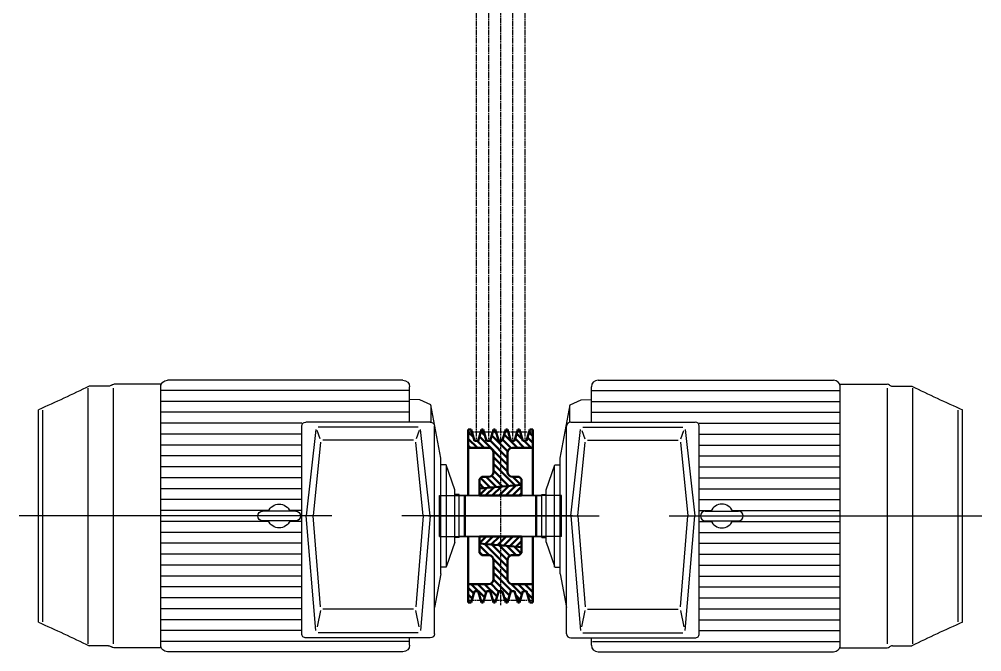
# Model space of a CAD drawing. Extents: x -8218 to 9423, y -5342 to 1221.
# Drawn here: x -7025 to -4996, y -4994 to -3661 of the extents above; entities that cross this region are included whole.
import ezdxf

# ---------------------------------------------------------------- set-up
doc = ezdxf.new("R2010")
doc.units = 0
doc.linetypes.add('AM_ISO08W050', pattern=[18, 12, -1.5, 3, -1.5])
for name, color, linetype, lineweight in [('AM_0', 7, 'CONTINUOUS', 50), ('AM_7', 4, 'AM_ISO08W050', 25), ('AM_8', 1, 'CONTINUOUS', 25)]:
    doc.layers.add(name, color=color, linetype=linetype, lineweight=lineweight)

# ---------------------------------------------------------------- blocks, each defined once
blk = doc.blocks.new('AUDIT_I_081028133156-1146')
at = {"layer": 'AM_0', "color": 0}
for p, q in [((-6027.931, -4664.672), (-6008.603, -4645.344)), ((-6013.789, -4664.672), (-5993.069, -4643.953)), ((-5999.647, -4664.672), (-5977.537, -4642.562)), ((-5985.505, -4664.672), (-5966.202, -4645.37)), ((-6055.202, -4663.659), (-6039.669, -4648.126)), ((-6042.073, -4664.672), (-6024.136, -4646.735)), ((-5971.363, -4664.672), (-5966.202, -4659.512))]:
    blk.add_line(p, q, dxfattribs=at)
blk = doc.blocks.new('AUDIT_I_081028133156-1147')
at = {"layer": 'AM_0', "color": 0}
for p, q in [((-6055.202, -4764.54), (-6041.06, -4750.397)), ((-6043.152, -4766.632), (-6026.918, -4750.397)), ((-6030.172, -4767.794), (-6012.776, -4750.397)), ((-6017.193, -4768.957), (-5998.634, -4750.397)), ((-6004.213, -4770.119), (-5984.491, -4750.397)), ((-5991.233, -4771.281), (-5970.349, -4750.397)), ((-5978.253, -4772.444), (-5966.202, -4760.393))]:
    blk.add_line(p, q, dxfattribs=at)
blk = doc.blocks.new('AUDIT_I_081028133156-1148')
at = {"layer": 'AM_0', "color": 0}
for p, q in [((-6078.702, -4530.656), (-6067.672, -4541.686)), ((-6055.216, -4540), (-5995.702, -4599.514)), ((-6051.905, -4529.169), (-6043.398, -4537.676)), ((-6029.064, -4537.868), (-5995.385, -4571.547)), ((-6025.753, -4527.037), (-6019.125, -4533.665)), ((-6002.913, -4535.735), (-5974.613, -4564.035)), ((-5999.271, -4525.235), (-5994.851, -4529.655)), ((-5976.76, -4533.603), (-5964.349, -4546.014)), ((-5970.986, -4525.235), (-5970.577, -4525.645)), ((-5953.92, -4542.302), (-5942.702, -4553.52)), ((-5950.608, -4531.471), (-5942.702, -4539.377)), ((-6078.702, -4544.798), (-6059.466, -4564.035)), ((-6078.702, -4558.94), (-6073.608, -4564.035)), ((-6060.124, -4549.235), (-6045.323, -4564.035)), ((-6032.375, -4548.699), (-5995.702, -4585.372)), ((-6006.224, -4546.566), (-5988.384, -4564.406)), ((-5980.072, -4544.434), (-5960.471, -4564.035)), ((-5961.128, -4549.235), (-5946.329, -4564.035)), ((-6025.702, -4583.656), (-5995.702, -4613.656)), ((-6025.702, -4597.798), (-5980.659, -4642.842)), ((-6040.944, -4624.983), (-6019.598, -4646.329)), ((-6029.205, -4622.581), (-6006.619, -4645.167)), ((-6025.702, -4611.94), (-5993.639, -4644.004)), ((-5984.375, -4624.983), (-5967.679, -4641.679)), ((-6055.202, -4639.009), (-6045.558, -4648.653)), ((-6052.644, -4627.425), (-6032.578, -4647.491))]:
    blk.add_line(p, q, dxfattribs=at)
blk = doc.blocks.new('AUDIT_I_081028133156-1149')
at = {"layer": 'AM_0', "color": 0}
for p, q in [((-6043.868, -4766.568), (-5995.702, -4814.733)), ((-6055.202, -4769.376), (-6034.403, -4790.175)), ((-6055.202, -4783.518), (-6048.633, -4790.087)), ((-6028.334, -4767.959), (-5995.702, -4800.591)), ((-6012.802, -4769.35), (-5990.713, -4791.438)), ((-5997.269, -4770.741), (-5977.922, -4790.087)), ((-5981.735, -4772.132), (-5967.491, -4786.376)), ((-6025.788, -4798.79), (-5995.702, -4828.875)), ((-6025.702, -4813.018), (-5995.442, -4843.277)), ((-6025.702, -4827.16), (-5987.027, -4865.835)), ((-6025.709, -4841.295), (-5991.746, -4875.259)), ((-6078.702, -4859.013), (-6066.89, -4870.825)), ((-6072.538, -4851.035), (-6044.049, -4879.523)), ((-6058.396, -4851.035), (-6040.738, -4868.692)), ((-6044.253, -4851.035), (-6017.897, -4877.391)), ((-6031.192, -4849.955), (-6014.586, -4866.56)), ((-5987.943, -4850.777), (-5965.594, -4873.126)), ((-5973.543, -4851.035), (-5958.743, -4865.835)), ((-5959.401, -4851.035), (-5942.702, -4867.733)), ((-5945.259, -4851.035), (-5942.702, -4853.591)), ((-6078.702, -4873.155), (-6070.202, -4881.656)), ((-6078.702, -4887.297), (-6076.164, -4889.835)), ((-6051.945, -4885.77), (-6047.88, -4889.835)), ((-6027.671, -4881.76), (-6021.209, -4888.222)), ((-6003.397, -4877.75), (-5995.057, -4886.089)), ((-5979.123, -4873.739), (-5968.905, -4883.957)), ((-5954.849, -4869.729), (-5942.702, -4881.876))]:
    blk.add_line(p, q, dxfattribs=at)

msp = doc.modelspace()

# ---------------------------------------------------------------- linework, layer by layer
at = {"layer": 'AM_0'}
for p, q in [((-6072.702, -4525.235), (-6078.702, -4525.235)), ((-6078.702, -4525.235), (-6078.702, -4664.672)), ((-6072.702, -4525.235), (-6065.365, -4549.235)), ((-6050.702, -4525.235), (-6058.04, -4549.235)), ((-6050.702, -4525.235), (-6047.202, -4525.235)), ((-6047.202, -4525.235), (-6039.865, -4549.235)), ((-6025.202, -4525.235), (-6032.54, -4549.235)), ((-6025.202, -4525.235), (-6021.702, -4525.235)), ((-6021.702, -4525.235), (-6014.365, -4549.235)), ((-5999.702, -4525.235), (-6007.04, -4549.235)), ((-5999.702, -4525.235), (-5996.202, -4525.235)), ((-5996.202, -4525.235), (-5988.865, -4549.235)), ((-5974.202, -4525.235), (-5981.54, -4549.235)), ((-5974.202, -4525.235), (-5970.702, -4525.235)), ((-5970.702, -4525.235), (-5963.365, -4549.235)), ((-5948.702, -4525.235), (-5956.04, -4549.235)), ((-5948.702, -4525.235), (-5942.702, -4525.235)), ((-5942.702, -4525.235), (-5942.702, -4664.672)), ((-6035.702, -4564.035), (-6078.702, -4564.035)), ((-6065.365, -4549.235), (-6058.04, -4549.235)), ((-6039.865, -4549.235), (-6032.54, -4549.235)), ((-6014.365, -4549.235), (-6007.04, -4549.235)), ((-5988.865, -4549.235), (-5981.54, -4549.235)), ((-5942.702, -4564.035), (-5985.702, -4564.035)), ((-5963.365, -4549.235), (-5956.04, -4549.235)), ((-6025.702, -4574.035), (-6025.702, -4614.983)), ((-5995.702, -4574.035), (-5995.702, -4614.983)), ((-6055.202, -4629.983), (-6050.202, -4624.983)), ((-6050.202, -4624.983), (-6035.702, -4624.983)), ((-5971.202, -4624.983), (-5985.702, -4624.983)), ((-5966.202, -4629.983), (-5971.202, -4624.983)), ((-6055.202, -4664.672), (-6055.202, -4629.983)), ((-6055.202, -4649.517), (-5966.202, -4641.547)), ((-5966.202, -4664.672), (-5966.202, -4629.983)), ((-6086.202, -4664.672), (-6086.202, -4750.397)), ((-5966.202, -4664.672), (-6055.202, -4664.672)), ((-5935.202, -4664.672), (-5935.202, -4750.397)), ((-6078.702, -4889.835), (-6078.702, -4750.397)), ((-5966.202, -4750.397), (-6055.202, -4750.397)), ((-6055.202, -4750.397), (-6055.202, -4785.087)), ((-6055.202, -4765.553), (-5966.202, -4773.523)), ((-5966.202, -4750.397), (-5966.202, -4785.087)), ((-5942.702, -4889.835), (-5942.702, -4750.397)), ((-6055.202, -4785.087), (-6050.202, -4790.087)), ((-5966.202, -4785.087), (-5971.202, -4790.087)), ((-6050.202, -4790.087), (-6035.702, -4790.087)), ((-6025.702, -4841.035), (-6025.702, -4800.087)), ((-5995.702, -4841.035), (-5995.702, -4800.087)), ((-5971.202, -4790.087), (-5985.702, -4790.087)), ((-6035.702, -4851.035), (-6078.702, -4851.035)), ((-6072.702, -4889.835), (-6065.365, -4865.835)), ((-6065.365, -4865.835), (-6058.04, -4865.835)), ((-6050.702, -4889.835), (-6058.04, -4865.835)), ((-6047.202, -4889.835), (-6039.865, -4865.835)), ((-6039.865, -4865.835), (-6032.54, -4865.835)), ((-6025.202, -4889.835), (-6032.54, -4865.835)), ((-6021.702, -4889.835), (-6014.365, -4865.835)), ((-6014.365, -4865.835), (-6007.04, -4865.835)), ((-5999.702, -4889.835), (-6007.04, -4865.835)), ((-5996.202, -4889.835), (-5988.865, -4865.835)), ((-5988.865, -4865.835), (-5981.54, -4865.835)), ((-5985.702, -4851.035), (-5942.702, -4851.035)), ((-5974.202, -4889.835), (-5981.54, -4865.835)), ((-5970.702, -4889.835), (-5963.365, -4865.835)), ((-5963.365, -4865.835), (-5956.04, -4865.835)), ((-5948.702, -4889.835), (-5956.04, -4865.835)), ((-6072.702, -4889.835), (-6078.702, -4889.835)), ((-6050.702, -4889.835), (-6047.202, -4889.835)), ((-6025.202, -4889.835), (-6021.702, -4889.835)), ((-5999.702, -4889.835), (-5996.202, -4889.835)), ((-5974.202, -4889.835), (-5970.702, -4889.835)), ((-5948.702, -4889.835), (-5942.702, -4889.835))]:
    msp.add_line(p, q, dxfattribs=at)
for centre, start, end in [((-6035.702, -4574.035), 0, 90), ((-5985.702, -4614.983), 180, 270), ((-6035.702, -4800.087), 0.00000598, 90.00002), ((-5985.702, -4841.035), 180, 270)]:
    msp.add_arc(centre, 10, start, end, dxfattribs=at)
at = {"layer": 'AM_0', "extrusion": (0, 0, -1)}
for centre, start, end in [((5985.702, -4574.035), 0, 90), ((6035.702, -4614.983), 180, 270), ((5985.702, -4800.086), 0.00000598, 90.00002), ((6035.702, -4841.035), 180, 270)]:
    msp.add_arc(centre, 10, start, end, dxfattribs=at)
at = {"layer": 'AM_7'}
for p, q in [((-6061.702, -3520.335), (-6061.702, -4549.235)), ((-6036.202, -3520.335), (-6036.202, -4549.235)), ((-5985.202, -3520.335), (-5985.202, -4549.235)), ((-5959.702, -3520.335), (-5959.702, -4549.235)), ((-6010.702, -3549.699), (-6010.702, -4549.235)), ((-6078.702, -4530.035), (-5942.702, -4530.035)), ((-6010.702, -4549.235), (-6010.702, -4895.606)), ((-6078.702, -4885.035), (-5942.702, -4885.035))]:
    msp.add_line(p, q, dxfattribs=at)
at = {"layer": 'AM_8'}
for p, q in [((-6216.202, -4421.535), (-6712.702, -4421.535)), ((-5805.202, -4421.535), (-5308.702, -4421.535)), ((-6879.962, -4976.765), (-6879.962, -4438.295)), ((-6836.892, -4434.035), (-6877.772, -4434.035)), ((-6826.702, -4976.995), (-6826.702, -4438.075)), ((-6726.622, -4430.035), (-6825.942, -4430.035)), ((-6726.702, -4985.035), (-6726.702, -4430.035)), ((-6202.202, -4509.535), (-6202.202, -4435.535)), ((-5819.202, -4509.535), (-5819.202, -4435.535)), ((-5294.782, -4430.035), (-5195.462, -4430.035)), ((-5294.702, -4985.035), (-5294.702, -4430.035)), ((-5194.702, -4976.995), (-5194.702, -4438.075)), ((-5184.512, -4434.035), (-5143.632, -4434.035)), ((-5141.442, -4976.765), (-5141.442, -4438.295)), ((-6202.202, -4443.035), (-6726.702, -4443.035)), ((-6180.702, -4462.725), (-6202.202, -4461.975)), ((-6157.312, -4473.635), (-6180.702, -4462.725)), ((-5864.092, -4473.635), (-5840.702, -4462.725)), ((-5840.702, -4462.725), (-5819.202, -4461.975)), ((-5819.202, -4443.035), (-5294.702, -4443.035)), ((-6202.202, -4466.035), (-6726.702, -4466.035)), ((-6136.702, -4585.535), (-6157.312, -4473.635)), ((-6157.102, -4509.675), (-6157.102, -4474.755)), ((-5884.702, -4585.535), (-5864.092, -4473.635)), ((-5864.302, -4509.675), (-5864.302, -4474.755)), ((-5819.202, -4466.035), (-5294.702, -4466.035)), ((-6984.702, -4931.275), (-6984.702, -4483.785)), ((-6975.402, -4930.775), (-6975.402, -4484.285)), ((-6202.202, -4489.035), (-6726.702, -4489.035)), ((-5819.202, -4489.035), (-5294.702, -4489.035)), ((-5046.002, -4930.775), (-5046.002, -4484.285)), ((-5036.702, -4931.275), (-5036.702, -4483.785)), ((-6429.702, -4512.035), (-6726.702, -4512.035)), ((-6429.702, -4955.535), (-6429.702, -4518.535)), ((-6158.702, -4509.535), (-6420.702, -4509.535)), ((-6184.182, -4520.535), (-6395.212, -4520.535)), ((-6149.702, -4955.535), (-6149.702, -4518.535)), ((-5871.702, -4955.535), (-5871.702, -4518.535)), ((-5862.702, -4509.535), (-5600.702, -4509.535)), ((-5837.222, -4520.535), (-5626.192, -4520.535)), ((-5591.702, -4512.035), (-5294.702, -4512.035)), ((-5591.702, -4955.535), (-5591.702, -4518.535)), ((-6429.702, -4535.035), (-6726.702, -4535.035)), ((-6400.182, -4524.985), (-6420.202, -4707.535)), ((-6390.742, -4544.705), (-6397.212, -4527.225)), ((-6182.182, -4527.225), (-6188.652, -4544.705)), ((-6159.202, -4707.535), (-6179.212, -4524.985)), ((-5862.202, -4707.535), (-5842.192, -4524.985)), ((-5839.222, -4527.225), (-5832.752, -4544.705)), ((-5630.662, -4544.705), (-5624.192, -4527.225)), ((-5621.222, -4524.985), (-5601.202, -4707.535)), ((-5591.702, -4535.035), (-5294.702, -4535.035)), ((-6429.702, -4558.035), (-6726.702, -4558.035)), ((-6390.152, -4552.035), (-6405.702, -4707.535)), ((-6194.222, -4547.535), (-6385.172, -4547.535)), ((-6173.702, -4707.535), (-6189.252, -4552.035)), ((-5847.702, -4707.535), (-5832.152, -4552.035)), ((-5827.182, -4547.535), (-5636.232, -4547.535)), ((-5631.252, -4552.035), (-5615.702, -4707.535)), ((-5591.702, -4558.035), (-5294.702, -4558.035)), ((-6429.702, -4581.035), (-6726.702, -4581.035)), ((-5591.702, -4581.035), (-5294.702, -4581.035)), ((-6429.702, -4604.035), (-6726.702, -4604.035)), ((-6136.702, -4829.535), (-6136.702, -4585.535)), ((-6124.982, -4599.535), (-6136.702, -4599.535)), ((-6106.702, -4652.535), (-6124.982, -4599.535)), ((-6124.542, -4815.535), (-6124.542, -4600.925)), ((-5914.702, -4652.535), (-5896.422, -4599.535)), ((-5896.862, -4815.535), (-5896.862, -4600.925)), ((-5896.422, -4599.535), (-5884.702, -4599.535)), ((-5884.702, -4829.535), (-5884.702, -4585.535)), ((-5591.702, -4604.035), (-5294.702, -4604.035)), ((-6429.702, -4627.035), (-6726.702, -4627.035)), ((-5591.702, -4627.035), (-5294.702, -4627.035)), ((-6429.702, -4650.035), (-6726.702, -4650.035)), ((-6139.602, -4750.397), (-6139.602, -4664.672)), ((-6139.602, -4664.672), (-5923.702, -4664.672)), ((-6106.702, -4762.675), (-6106.702, -4652.535)), ((-6097.702, -4662.172), (-6106.702, -4662.172)), ((-6097.702, -4752.897), (-6097.702, -4662.172)), ((-5881.802, -4664.672), (-6097.702, -4664.672)), ((-5923.702, -4752.897), (-5923.702, -4662.172)), ((-5923.702, -4662.172), (-5914.702, -4662.172)), ((-5914.702, -4762.675), (-5914.702, -4652.535)), ((-5881.802, -4750.397), (-5881.802, -4664.672)), ((-5591.702, -4650.035), (-5294.702, -4650.035)), ((-6429.702, -4673.035), (-6726.702, -4673.035)), ((-5591.702, -4673.035), (-5294.702, -4673.035)), ((-6499.392, -4696.035), (-6726.702, -4696.035)), ((-6442.202, -4697.535), (-6512.202, -4697.535)), ((-6429.702, -4696.035), (-6455.002, -4696.035)), ((-5591.702, -4696.035), (-5566.402, -4696.035)), ((-5579.202, -4697.535), (-5509.202, -4697.535)), ((-5522.012, -4696.035), (-5294.702, -4696.035)), ((-6366.122, -4707.535), (-7025.022, -4707.535)), ((-6499.392, -4719.035), (-6726.702, -4719.035)), ((-6442.202, -4717.535), (-6512.202, -4717.535)), ((-6429.702, -4719.035), (-6455.002, -4719.035)), ((-6400.082, -4948.945), (-6420.202, -4707.535)), ((-6390.072, -4898.935), (-6405.702, -4707.535)), ((-5859.002, -4707.535), (-6218.902, -4707.535)), ((-6173.702, -4707.535), (-6189.322, -4898.935)), ((-6159.202, -4707.535), (-6179.312, -4948.945)), ((-6162.402, -4707.535), (-5802.502, -4707.535)), ((-5862.202, -4707.535), (-5842.092, -4948.945)), ((-5847.702, -4707.535), (-5832.082, -4898.935)), ((-5655.282, -4707.535), (-4996.382, -4707.535)), ((-5631.332, -4898.935), (-5615.702, -4707.535)), ((-5621.322, -4948.945), (-5601.202, -4707.535)), ((-5591.702, -4719.035), (-5566.402, -4719.035)), ((-5579.202, -4717.535), (-5509.202, -4717.535)), ((-5522.012, -4719.035), (-5294.702, -4719.035)), ((-6429.702, -4742.035), (-6726.702, -4742.035)), ((-5591.702, -4742.035), (-5294.702, -4742.035)), ((-6429.702, -4765.035), (-6726.702, -4765.035)), ((-6139.602, -4750.397), (-5923.702, -4750.397)), ((-6106.702, -4762.675), (-6124.542, -4813.535)), ((-6097.702, -4752.897), (-6106.702, -4752.897)), ((-5881.802, -4750.397), (-6097.702, -4750.397)), ((-5923.702, -4752.897), (-5914.702, -4752.897)), ((-5914.702, -4762.675), (-5896.862, -4813.535)), ((-5591.702, -4765.035), (-5294.702, -4765.035)), ((-6429.702, -4788.035), (-6726.702, -4788.035)), ((-5591.702, -4788.035), (-5294.702, -4788.035)), ((-6429.702, -4811.035), (-6726.702, -4811.035)), ((-6125.182, -4815.535), (-6136.702, -4815.535)), ((-5896.222, -4815.535), (-5884.702, -4815.535)), ((-5591.702, -4811.035), (-5294.702, -4811.035)), ((-6429.702, -4834.035), (-6726.702, -4834.035)), ((-6136.702, -4829.535), (-6149.702, -4900.105)), ((-5884.702, -4829.535), (-5871.702, -4900.105)), ((-5591.702, -4834.035), (-5294.702, -4834.035)), ((-6429.702, -4857.035), (-6726.702, -4857.035)), ((-5591.702, -4857.035), (-5294.702, -4857.035)), ((-6429.702, -4880.035), (-6726.702, -4880.035)), ((-5591.702, -4880.035), (-5294.702, -4880.035)), ((-6429.702, -4903.035), (-6726.702, -4903.035)), ((-6390.382, -4906.975), (-6397.162, -4940.845)), ((-6194.302, -4903.535), (-6385.092, -4903.535)), ((-6182.232, -4940.845), (-6189.012, -4906.975)), ((-5839.172, -4940.845), (-5832.392, -4906.975)), ((-5827.102, -4903.535), (-5636.312, -4903.535)), ((-5631.022, -4906.975), (-5624.242, -4940.845)), ((-5591.702, -4903.035), (-5294.702, -4903.035)), ((-6429.702, -4926.035), (-6726.702, -4926.035)), ((-5591.702, -4926.035), (-5294.702, -4926.035)), ((-6429.702, -4949.035), (-6726.702, -4949.035)), ((-5591.702, -4949.035), (-5294.702, -4949.035)), ((-6158.702, -4964.535), (-6420.702, -4964.535)), ((-6184.302, -4953.535), (-6395.092, -4953.535)), ((-6202.202, -4979.535), (-6202.202, -4964.535)), ((-5862.702, -4964.535), (-5600.702, -4964.535)), ((-5837.102, -4953.535), (-5626.312, -4953.535)), ((-5819.202, -4979.535), (-5819.202, -4964.535)), ((-6836.892, -4981.035), (-6877.772, -4981.035)), ((-6726.622, -4985.035), (-6825.942, -4985.035)), ((-6204.372, -4972.035), (-6726.702, -4972.035)), ((-5817.032, -4972.035), (-5294.702, -4972.035)), ((-5294.782, -4985.035), (-5195.462, -4985.035)), ((-5184.512, -4981.035), (-5143.632, -4981.035)), ((-6216.202, -4993.535), (-6712.702, -4993.535)), ((-5805.202, -4993.535), (-5308.702, -4993.535))]:
    msp.add_line(p, q, dxfattribs=at)
at = {"layer": 'AM_8', "extrusion": (0, 0, -1)}
for centre, radius, start, end in [((6712.702, -4435.535), 14, 0.00001281, 89.99999), ((6216.202, -4435.535), 14, 90, 180), ((8208.342, -1714.455), 3027.63, 243.93, 246.16), ((6836.892, -4424.035), 10, 229.88, 270), ((6825.942, -4437.035), 7, 49.88, 90), ((6420.702, -4518.535), 9, 0.00001281, 89.99999), ((6158.702, -4518.535), 9, 90, 180), ((6477.202, -4707.535), 25, 23.58, 156.42), ((6512.202, -4707.535), 10, 270, 89.99999), ((6442.202, -4707.535), 10, 90, 270), ((6477.202, -4707.535), 25, 203.58, 336.42), ((8208.342, -7700.615), 3027.63, 113.84, 116.06999), ((6420.702, -4955.535), 9, 270, 0.00001281), ((6158.702, -4955.535), 9, 180, 270), ((6836.892, -4991.035), 10, 90, 130.12), ((6825.942, -4978.035), 7, 270, 310.12), ((6712.702, -4979.535), 14, 270, 0.00001281), ((6216.202, -4979.535), 14, 180, 270)]:
    msp.add_arc(centre, radius, start, end, dxfattribs=at)
at = {"layer": 'AM_8'}
for centre, radius, start, end in [((-5805.202, -4435.535), 14, 90, 180), ((-5308.702, -4435.535), 14, 0.00001281, 89.99999), ((-5195.462, -4437.035), 7, 49.88, 90), ((-5184.512, -4424.035), 10, 229.88, 270), ((-3813.062, -1714.455), 3027.63, 243.93, 246.16), ((-5862.702, -4518.535), 9, 90, 180), ((-5600.702, -4518.535), 9, 0.00001281, 89.99999), ((-5544.202, -4707.535), 25, 23.58, 156.42), ((-5579.202, -4707.535), 10, 90, 270), ((-5509.202, -4707.535), 10, 270, 89.99999), ((-5544.202, -4707.535), 25, 203.58, 336.42), ((-3813.062, -7700.615), 3027.63, 113.84, 116.06999), ((-5862.702, -4955.535), 9, 180, 270), ((-5600.702, -4955.535), 9, 270, 0.00001281), ((-5805.202, -4979.535), 14, 180, 270), ((-5308.702, -4979.535), 14, 270, 0.00001281), ((-5195.462, -4978.035), 7, 270, 310.12), ((-5184.512, -4991.035), 10, 90, 130.12)]:
    msp.add_arc(centre, radius, start, end, dxfattribs=at)

# ---------------------------------------------------------------- block references
for name in ['AUDIT_I_081028133156-1148', 'AUDIT_I_081028133156-1146', 'AUDIT_I_081028133156-1149', 'AUDIT_I_081028133156-1147']:
    msp.add_blockref(name, (0, 0), dxfattribs=at)

doc.saveas('drawing.dxf')
